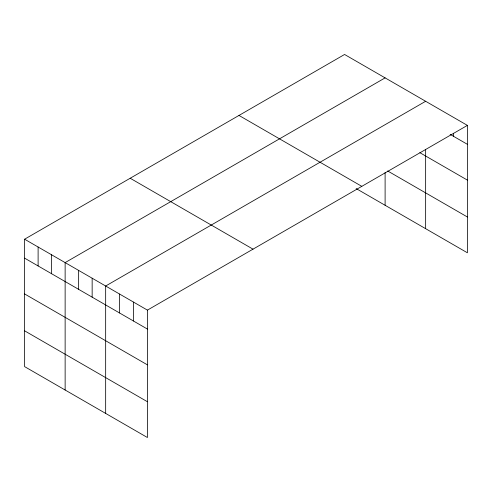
<?xml version="1.0" encoding="UTF-8"?>
<svg xmlns="http://www.w3.org/2000/svg" width="492" height="492" viewBox="0 0 492 492"><rect width="100%" height="100%" fill="white"/><g stroke="black" fill="none" stroke-linecap="round" stroke-linejoin="round"><path stroke-width="0.74" d="M467.4 125.386L147.422 310.12L147.422 437.523L24.6 366.614L24.6 239.21L344.578 54.477L467.4 125.386L467.4 252.79L356.159 188.565M385.107 77.877L65.135 262.611L65.135 390.015M425.642 101.278L105.663 286.012L105.663 413.415M450.168 134.377L467.4 144.322M419.848 152.668L467.4 180.115M387.684 170.97L467.4 216.997M238.983 115.435L361.811 186.351M130.189 178.245L253.017 249.161M24.6 239.21L147.422 310.12M24.6 258.146L147.422 329.062M24.6 293.939L147.422 364.855M24.6 330.821L147.422 401.73M453.483 133.258L453.483 136.29M425.642 149.297L425.642 228.682M385.107 172.471L385.107 205.281M133.504 302.088L133.504 321.024M119.587 294.05L119.587 312.986M92.152 278.214L92.152 297.15M78.64 270.409L78.64 289.351M51.623 254.813L51.623 273.749M38.112 247.009L38.112 265.951"/></g></svg>
